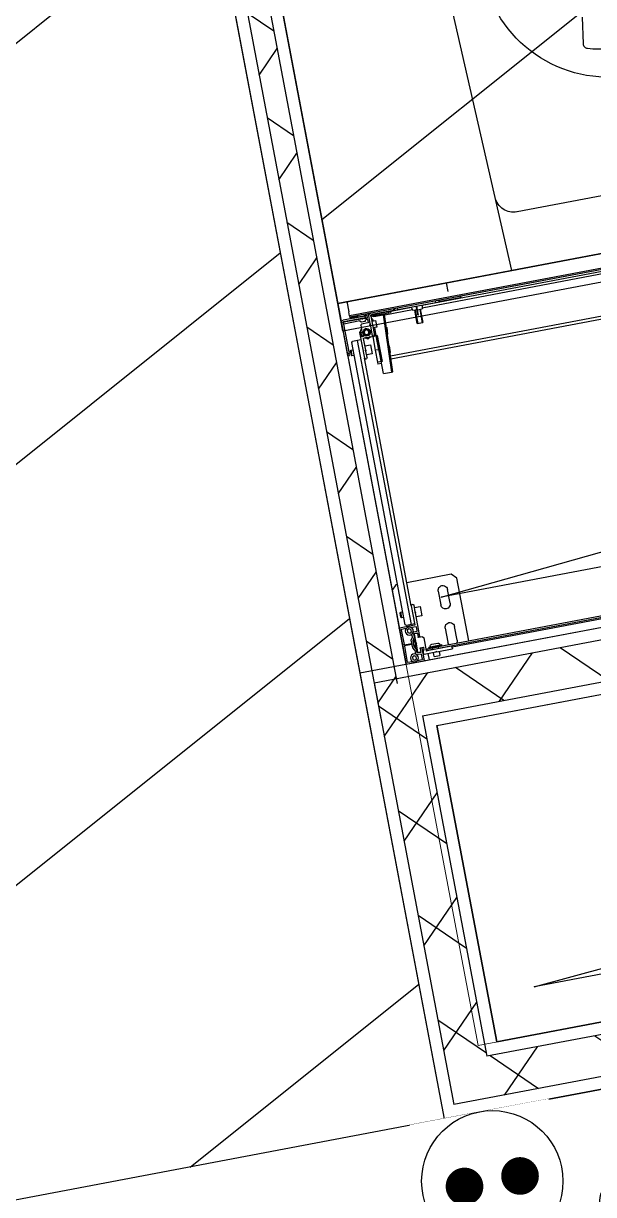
# Model space of a CAD drawing. Header units: centimetres. Extents: x 197412 to 267601, y -375791 to -305433.
# Drawn here: x 218161 to 218766, y -355342 to -354099 of the extents above; entities that cross this region are included whole.
import ezdxf

# ---------------------------------------------------------------- set-up
doc = ezdxf.new("R2010")
doc.units = ezdxf.units.CM
for name, color, linetype in [('3-BAT C-Niveau 0', 250, 'Continuous'), ('prlm-GT', 242, 'Continuous'), ('prlm-MOD', 64, 'Continuous')]:
    doc.layers.add(name, color=color, linetype=linetype)
doc.layers.add('FAUX PLAFOND', color=9, linetype='Continuous', lineweight=25)
doc.layers.add('prlm-ELEC-CFO', color=1, linetype='Continuous', lineweight=25)

# ---------------------------------------------------------------- blocks, each defined once
blk = doc.blocks.new('xi.PCHD')
at = {"color": 0, "lineweight": 5}
blk.add_wipeout([(-7.5, -7.5), (7.5, -7.5), (7.5, 7.5), (-7.5, 7.5)], dxfattribs=at).dxf.layer = 'prlm-ELEC-CFO'
at = {"layer": 'prlm-ELEC-CFO', "color": 0, "linetype": 'ByBlock', "lineweight": 5, "const_width": 2}
for points in [[(-4, 0, 1), (-2, 0, 1)], [(2, 0, 1), (4, 0, 1)]]:
    blk.add_lwpolyline(points, format="xyb", close=True, dxfattribs=at)
at = {"layer": 'prlm-ELEC-CFO', "color": 0, "linetype": 'ByBlock', "lineweight": -2}
blk.add_circle((0, 0), 7.5, dxfattribs=at)
blk = doc.blocks.new('xi.DA')
at = {"layer": 'prlm-ELEC-CFO', "color": 0}
for points in [[(0.61, -1.67), (7.04, 4.05), (1.81, 7.01)], [(4.05, 1.39), (-1.17, 4.34)]]:
    blk.add_lwpolyline(points, dxfattribs=at)
blk.add_circle((-2, -4), 3.5, dxfattribs=at)
blk = doc.blocks.new('MTI900_Alu_390')
at = {"layer": 'prlm-MOD', "color": 1, "linetype": 'Continuous'}
for p, q in [((-4.475, 0), (-4.472, 0)), ((-4.475, -0.003), (-4.475, 0)), ((-4.472, 0), (-4.278, 0)), ((-4.278, 0), (-4.225, 0)), ((-4.225, 0), (4.225, 0)), ((-4.225, -0.07), (-4.225, 0)), ((-4.475, -0.387), (-4.475, -0.003)), ((-4.457, -0.191), (-4.457, -0.021)), ((-4.454, -0.018), (-4.403, -0.018)), ((-4.395, -0.038), (-4.375, -0.027)), ((-4.395, -0.062), (-4.395, -0.038)), ((-4.375, -0.073), (-4.395, -0.062)), ((-4.375, -0.027), (-4.355, -0.038)), ((-4.355, -0.062), (-4.375, -0.073)), ((-4.355, -0.038), (-4.355, -0.062)), ((-4.353, -0.086), (-4.353, -0.129)), ((-4.347, -0.018), (-4.296, -0.018)), ((-4.335, -0.098), (-4.335, -0.134)), ((-4.298, -0.095), (-4.332, -0.095)), ((-4.296, -0.077), (-4.331, -0.077)), ((-4.33, -0.195), (-4.33, -0.103)), ((-4.327, -0.1), (-4.298, -0.1)), ((-4.295, -0.137), (-4.295, -0.098)), ((-4.293, -0.021), (-4.293, -0.074)), ((-4.275, -0.003), (-4.275, -0.137)), ((-4.27, -0.073), (-4.27, -0.09)), ((-4.27, -0.09), (-4.26, -0.12)), ((-4.267, -0.07), (-4.14, -0.07)), ((-4.26, -0.142), (-4.26, -0.12)), ((-4.235, -0.1), (-4.235, -0.24)), ((-3.963, -0.1), (-4.229, -0.1)), ((-4.225, -0.105), (-4.225, -0.1)), ((-4.225, -0.105), (-4.165, -0.105)), ((-4.225, -0.105), (-4.225, -0.12)), ((-4.225, -0.12), (-4.17, -0.12)), ((-4.203, -0.12), (-4.203, -0.125)), ((-4.165, -0.115), (-4.175, -0.125)), ((-4.165, -0.025), (-4.105, -0.025)), ((-4.165, -0.025), (-4.165, -0.07)), ((-4.165, -0.1), (-4.165, -0.115)), ((-4.105, -0.115), (-4.165, -0.115)), ((-4.135, -0.075), (-4.14, -0.07)), ((-4.13, -0.07), (-4.135, -0.075)), ((-4.13, -0.07), (-3.963, -0.07)), ((-4.105, -0.07), (-4.105, -0.025)), ((-4.105, -0.115), (-4.105, -0.1)), ((-4.105, -0.105), (4.105, -0.105)), ((-4.095, -0.125), (-4.105, -0.115)), ((-4.1, -0.12), (4.1, -0.12)), ((-4.067, -0.125), (-4.067, -0.12)), ((-3.96, -0.073), (-3.96, -0.097)), ((-3.96, -0.09), (3.96, -0.09)), ((-3.775, -0.12), (-3.775, -0.8)), ((-4.457, -0.369), (-4.457, -0.209)), ((-4.376, -0.194), (-4.454, -0.194)), ((-4.454, -0.206), (-4.376, -0.206)), ((-4.373, -0.16), (-4.373, -0.191)), ((-4.373, -0.209), (-4.373, -0.24)), ((-4.373, -0.24), (-4.354, -0.27)), ((-4.354, -0.13), (-4.372, -0.159)), ((-4.338, -0.16), (-4.355, -0.19)), ((-4.355, -0.166), (-4.355, -0.234)), ((-4.355, -0.21), (-4.338, -0.24)), ((-4.336, -0.136), (-4.354, -0.164)), ((-4.354, -0.236), (-4.335, -0.265)), ((-4.33, -0.168), (-4.342, -0.168)), ((-4.33, -0.232), (-4.342, -0.232)), ((-4.338, -0.24), (-4.338, -0.16)), ((-4.33, -0.16), (-4.338, -0.16)), ((-4.338, -0.24), (-4.33, -0.24)), ((-4.325, -0.2), (-4.33, -0.195)), ((-4.33, -0.205), (-4.325, -0.2)), ((-4.33, -0.297), (-4.33, -0.205)), ((-4.295, -0.137), (-4.295, -0.142)), ((-4.278, -0.14), (-4.292, -0.14)), ((-4.292, -0.145), (-4.263, -0.145)), ((-4.25, -0.255), (-4.235, -0.24)), ((-4.203, -0.125), (-4.067, -0.125)), ((-4.203, -0.125), (-4.203, -0.135)), ((-4.203, -0.135), (-4.067, -0.135)), ((-4.167, -0.158), (-4.102, -0.158)), ((-4.067, -0.135), (-4.067, -0.125)), ((-3.995, -0.3), (-3.995, -0.15)), ((-3.895, -0.15), (-3.895, -0.3)), ((-4.403, -0.372), (-4.454, -0.372)), ((-4.395, -0.328), (-4.375, -0.317)), ((-4.395, -0.352), (-4.395, -0.328)), ((-4.375, -0.363), (-4.395, -0.352)), ((-4.375, -0.317), (-4.355, -0.328)), ((-4.355, -0.352), (-4.375, -0.363)), ((-4.355, -0.328), (-4.355, -0.352)), ((-4.353, -0.271), (-4.353, -0.304)), ((-4.296, -0.372), (-4.347, -0.372)), ((-4.335, -0.265), (-4.335, -0.302)), ((-4.332, -0.305), (-4.298, -0.305)), ((-4.328, -0.323), (-4.296, -0.323)), ((-4.298, -0.3), (-4.327, -0.3)), ((-4.295, -0.258), (-4.295, -0.263)), ((-4.295, -0.302), (-4.295, -0.263)), ((-4.293, -0.326), (-4.293, -0.369)), ((-4.25, -0.255), (-4.292, -0.255)), ((-4.292, -0.26), (-4.278, -0.26)), ((-4.275, -0.263), (-4.275, -0.52)), ((-4.475, -0.8), (-4.475, -0.387)), ((-4.308, -0.39), (-4.472, -0.39)), ((-4.43, -0.495), (-4.435, -0.5)), ((-4.43, -0.555), (-4.43, -0.495)), ((-4.405, -0.495), (-4.43, -0.495)), ((-4.395, -0.405), (-4.405, -0.415)), ((-4.405, -0.415), (-4.405, -3.465)), ((-4.34, -0.405), (-4.395, -0.405)), ((-4.305, -0.405), (-4.34, -0.405)), ((-4.34, -0.405), (-4.34, -3.475)), ((-4.305, -0.6), (-4.305, -0.393)), ((-4.215, -0.475), (-4.275, -0.475)), ((-4.215, -0.575), (-4.215, -0.475)), ((-4.435, -0.5), (-4.435, -0.55)), ((-4.435, -0.55), (-4.43, -0.555)), ((-4.43, -0.555), (-4.405, -0.555)), ((-4.305, -0.6), (-4.305, -3.277)), ((-4.285, -0.61), (-4.295, -0.61)), ((-4.275, -0.52), (-4.278, -0.523)), ((-4.278, -0.527), (-4.275, -0.53)), ((-4.275, -0.53), (-4.275, -0.52)), ((-4.275, -0.53), (-4.275, -0.6)), ((-4.275, -0.575), (-4.215, -0.575)), ((-3.995, -0.7), (-3.995, -0.55)), ((-3.895, -0.55), (-3.895, -0.7)), ((-4.425, -0.85), (-4.475, -0.8)), ((-4.405, -0.85), (-4.425, -0.85)), ((-3.825, -0.85), (-4.305, -0.85)), ((-3.775, -0.8), (-3.825, -0.85)), ((-4.135, -3.077), (-4.136, -3.497)), ((-4.135, -3.077), (-4.05, -3.077)), ((-4.022, -3.692), (-4.05, -3.077)), ((-4.05, -3.077), (-4.035, -3.077)), ((-4.035, -3.077), (-4.007, -3.691)), ((-4.175, -3.207), (-4.175, -3.187)), ((-4.135, -3.187), (-4.175, -3.187)), ((-4.175, -3.337), (-4.175, -3.207)), ((-4.125, -3.207), (-4.175, -3.207)), ((-4.125, -3.487), (-4.125, -3.207)), ((-0.277, -3.215), (-4.029, -3.215)), ((-4.475, -3.355), (-4.475, -3.335)), ((-4.475, -3.335), (-4.455, -3.335)), ((-4.475, -3.69), (-4.475, -3.355)), ((-4.455, -3.355), (-4.475, -3.355)), ((-4.455, -3.335), (-4.455, -3.355)), ((-4.455, -3.69), (-4.455, -3.355)), ((-4.43, -3.325), (-4.435, -3.33)), ((-4.435, -3.33), (-4.435, -3.38)), ((-4.43, -3.385), (-4.43, -3.325)), ((-4.405, -3.325), (-4.43, -3.325)), ((-4.305, -3.553), (-4.305, -3.277)), ((-4.295, -3.267), (-4.285, -3.267)), ((-4.276, -3.348), (-4.278, -3.35)), ((-4.278, -3.354), (-4.276, -3.356)), ((-4.275, -3.277), (-4.275, -3.346)), ((-4.215, -3.305), (-4.275, -3.305)), ((-4.275, -3.358), (-4.275, -3.346)), ((-4.215, -3.405), (-4.215, -3.305)), ((-4.175, -3.487), (-4.175, -3.337)), ((-4.14, -3.337), (-4.175, -3.337)), ((-4.14, -3.487), (-4.14, -3.337)), ((-0.277, -3.245), (-4.027, -3.245)), ((-4.021, -3.285), (-4.026, -3.286)), ((-4.022, -3.356), (-4.017, -3.356)), ((-4.021, -3.285), (-4.017, -3.356)), ((-4.435, -3.38), (-4.43, -3.385)), ((-4.43, -3.385), (-4.405, -3.385)), ((-4.405, -3.465), (-4.395, -3.475)), ((-4.34, -3.475), (-4.395, -3.475)), ((-4.305, -3.475), (-4.34, -3.475)), ((-4.275, -3.358), (-4.275, -3.484)), ((-4.275, -3.405), (-4.215, -3.405)), ((-4.24, -3.478), (-4.23, -3.472)), ((-4.23, -3.472), (-4.22, -3.478)), ((-4.012, -3.482), (-4.017, -3.482)), ((-4.012, -3.482), (-4.008, -3.552)), ((-4.277, -3.582), (-4.304, -3.555)), ((-4.291, -3.577), (-4.291, -3.568)), ((-4.281, -3.583), (-4.291, -3.577)), ((-4.29, -3.507), (-4.285, -3.504)), ((-4.29, -3.507), (-4.29, -3.549)), ((-4.274, -3.504), (-4.287, -3.504)), ((-4.287, -3.552), (-4.282, -3.552)), ((-4.279, -3.549), (-4.279, -3.545)), ((-4.276, -3.542), (-4.273, -3.542)), ((-4.276, -3.627), (-4.276, -3.584)), ((-4.272, -3.487), (-4.178, -3.487)), ((-4.271, -3.518), (-4.271, -3.507)), ((-4.266, -3.521), (-4.268, -3.521)), ((-4.195, -3.561), (-4.195, -3.523)), ((-4.176, -3.603), (-4.183, -3.61)), ((-4.175, -3.49), (-4.175, -3.487)), ((-4.175, -3.487), (-4.155, -3.487)), ((-4.175, -3.49), (-4.175, -3.601)), ((-4.155, -3.497), (-4.175, -3.497)), ((-4.175, -3.623), (-4.175, -3.601)), ((-4.14, -3.487), (-4.155, -3.487)), ((-4.155, -3.487), (-4.155, -3.497)), ((-4.155, -3.702), (-4.155, -3.497)), ((-4.115, -3.577), (-4.155, -3.577)), ((-4.125, -3.487), (-4.14, -3.487)), ((-4.14, -3.577), (-4.14, -3.487)), ((-4.136, -3.497), (-4.14, -3.497)), ((-4.115, -3.647), (-4.115, -3.577)), ((-4.013, -3.552), (-4.008, -3.552)), ((-3.685, -3.532), (-3.625, -3.532)), ((-3.685, -3.532), (-3.685, -3.677)), ((-3.679, -3.677), (-3.679, -3.532)), ((-3.631, -3.677), (-3.631, -3.532)), ((-3.625, -3.677), (-3.625, -3.532)), ((-4.455, -3.682), (-4.455, -3.68)), ((-4.452, -3.677), (-4.279, -3.677)), ((-4.215, -3.695), (-4.45, -3.695)), ((-4.215, -3.715), (-4.45, -3.715)), ((-4.285, -3.692), (-4.445, -3.692)), ((-4.378, -3.747), (-4.378, -3.727)), ((-4.378, -3.727), (-4.298, -3.727)), ((-4.345, -3.724), (-4.345, -3.718)), ((-4.342, -3.715), (-4.288, -3.715)), ((-4.298, -3.727), (-4.342, -3.727)), ((-4.298, -3.727), (-4.298, -3.737)), ((-4.295, -3.734), (-4.295, -3.73)), ((-4.265, -3.69), (-4.283, -3.69)), ((-4.283, -3.72), (-4.265, -3.72)), ((-4.277, -3.676), (-4.268, -3.663)), ((-4.265, -3.716), (-4.269, -3.72)), ((-4.198, -3.637), (-4.266, -3.637)), ((-4.263, -3.657), (-4.265, -3.659)), ((-4.225, -3.659), (-4.265, -3.659)), ((-4.265, -3.659), (-4.265, -3.662)), ((-4.265, -3.662), (-4.225, -3.662)), ((-4.265, -3.69), (-4.265, -3.695)), ((-4.262, -3.716), (-4.265, -3.716)), ((-4.227, -3.657), (-4.263, -3.657)), ((-4.252, -3.692), (-4.262, -3.692)), ((-4.261, -3.657), (-4.261, -3.662)), ((-4.261, -3.69), (-4.261, -3.695)), ((-4.26, -3.715), (-4.231, -3.715)), ((-4.247, -3.687), (-4.252, -3.692)), ((-4.238, -3.692), (-4.243, -3.687)), ((-4.228, -3.692), (-4.238, -3.692)), ((-4.229, -3.657), (-4.229, -3.662)), ((-4.229, -3.69), (-4.229, -3.695)), ((-4.225, -3.716), (-4.229, -3.716)), ((-4.225, -3.659), (-4.227, -3.657)), ((-4.225, -3.662), (-4.225, -3.659)), ((-4.225, -3.69), (-4.198, -3.69)), ((-4.225, -3.695), (-4.225, -3.69)), ((-4.221, -3.72), (-4.225, -3.716)), ((-4.225, -3.72), (-4.215, -3.72)), ((-4.222, -3.663), (-4.213, -3.676)), ((-4.215, -3.715), (-4.215, -3.695)), ((-4.215, -3.695), (-4.195, -3.695)), ((-4.195, -3.715), (-4.215, -3.715)), ((-4.215, -3.72), (-4.215, -3.722)), ((-4.212, -3.725), (-4.198, -3.725)), ((-4.211, -3.677), (-4.198, -3.677)), ((-4.195, -3.674), (-4.195, -3.64)), ((-4.195, -3.722), (-4.195, -3.693)), ((-4.183, -3.614), (-4.176, -3.621)), ((-4.175, -3.623), (-4.175, -3.734)), ((-4.165, -3.737), (-4.165, -3.726)), ((-4.155, -3.647), (-4.115, -3.647)), ((-4.14, -3.657), (-4.14, -3.647)), ((-3.907, -3.717), (-4.14, -3.717)), ((-4.135, -3.717), (-4.135, -3.712)), ((-4.105, -3.712), (-4.135, -3.712)), ((-4.125, -3.692), (-4.022, -3.692)), ((-4.125, -3.702), (-4.125, -3.692)), ((-4.125, -3.702), (-4.105, -3.702)), ((-4.105, -3.702), (-3.965, -3.702)), ((-4.105, -3.702), (-4.105, -3.712)), ((-4.105, -3.712), (-4.105, -3.717)), ((-3.965, -3.712), (-4.105, -3.712)), ((-4.007, -3.691), (-4.022, -3.692)), ((-4.022, -3.692), (-4.022, -3.692)), ((-3.707, -3.685), (-4.007, -3.685)), ((-4.007, -3.691), (-4.007, -3.692)), ((-3.965, -3.702), (-3.945, -3.702)), ((-3.965, -3.702), (-3.965, -3.712)), ((-3.965, -3.717), (-3.965, -3.712)), ((-3.935, -3.712), (-3.965, -3.712)), ((-3.935, -3.712), (-3.935, -3.717)), ((-3.935, -3.715), (-3.713, -3.715)), ((-3.907, -3.737), (-3.907, -3.717)), ((-3.907, -3.717), (-3.893, -3.717)), ((-3.893, -3.717), (-3.86, -3.717)), ((-3.893, -3.717), (-3.893, -3.737)), ((-3.86, -3.717), (-3.45, -3.717)), ((-3.86, -3.717), (-3.86, -3.737)), ((-3.705, -3.677), (-3.713, -3.717)), ((-3.66, -3.677), (-3.705, -3.677)), ((-3.66, -3.622), (-3.655, -3.622)), ((-3.66, -3.622), (-3.66, -3.636)), ((-3.66, -3.636), (-3.655, -3.636)), ((-3.66, -3.636), (-3.66, -3.717)), ((-3.655, -3.622), (-3.655, -3.636)), ((-3.655, -3.636), (-3.655, -3.717)), ((-3.655, -3.677), (-3.605, -3.677)), ((-3.597, -3.717), (-3.605, -3.677)), ((-0.26, -3.685), (-3.603, -3.685)), ((-3.597, -3.715), (-0.25, -3.715)), ((-3.45, -3.717), (-3.45, -3.737)), ((-3.45, -3.717), (-3.417, -3.717)), ((-3.417, -3.737), (-3.417, -3.717)), ((-3.417, -3.717), (-3.403, -3.717)), ((-3.185, -3.717), (-3.403, -3.717)), ((-3.403, -3.717), (-3.403, -3.737)), ((-3.185, -3.717), (-3.175, -3.717)), ((-3.185, -3.737), (-3.185, -3.717)), ((-3.175, -3.717), (-3.175, -3.737)), ((-4.375, -3.747), (-4.378, -3.747)), ((-4.375, -3.737), (4.375, -3.737)), ((-4.375, -3.747), (-4.375, -3.737)), ((4.375, -3.747), (-4.375, -3.747)), ((-4.375, -3.747), (-4.375, -3.792)), ((-4.375, -3.902), (-4.375, -3.792)), ((-4.247, -3.732), (-4.252, -3.737)), ((-4.241, -3.734), (-4.249, -3.734)), ((-4.238, -3.737), (-4.243, -3.732)), ((-4.175, -3.737), (-4.175, -3.734)), ((-3.175, -3.735), (-0.243, -3.735)), ((-4.375, -3.902), (4.375, -3.902))]:
    blk.add_line(p, q, dxfattribs=at)
at = {"layer": 'prlm-MOD', "color": 1, "ltscale": 50}
blk.add_lwpolyline([(-3.3, -3.806), (-3.3, -3.902)], dxfattribs=at)
at = {"layer": 'prlm-MOD', "color": 1, "linetype": 'Continuous'}
for centre, radius in [((-4.375, -0.05), 0.0425), ((-4.375, -0.34), 0.0425), ((-4.23, -3.542), 0.035), ((-4.23, -3.542), 0.03), ((-4.23, -3.542), 0.025)]:
    blk.add_circle(centre, radius, dxfattribs=at)
for centre, radius, start, end in [((-4.472, -0.003), 0.003, 90, 180), ((-4.278, -0.003), 0.003, 0, 90), ((-4.454, -0.021), 0.003, 90, 180), ((-4.403, -0.021), 0.003, 84.5182, 90), ((-4.347, -0.021), 0.003, 90, 95.4817), ((-4.331, -0.067), 0.01, 213.6525, 270), ((-4.332, -0.098), 0.003, 90, 180), ((-4.327, -0.103), 0.003, 90, 180), ((-4.298, -0.098), 0.003, 0, 90), ((-4.298, -0.103), 0.003, 0, 90), ((-4.296, -0.021), 0.003, 0, 90), ((-4.296, -0.074), 0.003, 270, 0), ((-4.267, -0.073), 0.003, 90, 180), ((-4.267, -0.09), 0.003, 180, 198.4349), ((-4.263, -0.12), 0.003, 0, 18.4349), ((-4.232, -0.1), 0.003, 0, 180), ((-3.945, -0.15), 0.05, 143.1301, 180), ((-3.963, -0.073), 0.003, 0, 90), ((-3.963, -0.097), 0.003, 270, 0), ((-3.945, -0.15), 0.05, 0, 36.8699), ((-4.454, -0.191), 0.003, 180, 270), ((-4.454, -0.209), 0.003, 90, 180), ((-4.376, -0.191), 0.003, 270, 0), ((-4.376, -0.209), 0.003, 0, 90), ((-4.37, -0.16), 0.003, 146.3099, 180), ((-4.352, -0.166), 0.003, 146.3099, 180), ((-4.352, -0.234), 0.003, 180, 213.6901), ((-4.356, -0.129), 0.003, 326.3099, 0), ((-4.338, -0.134), 0.003, 326.3099, 0), ((-4.292, -0.137), 0.003, 180, 270), ((-4.292, -0.142), 0.003, 180, 270), ((-4.278, -0.137), 0.003, 270, 0), ((-4.263, -0.142), 0.003, 270, 0), ((-4.167, -0.138), 0.02, 171.3731, 270), ((-4.167, -0.133), 0.02, 185.7392, 187.1808), ((-4.102, -0.138), 0.02, 270, 8.6269), ((-4.102, -0.133), 0.02, 352.8192, 354.2608), ((-4.454, -0.369), 0.003, 180, 270), ((-4.403, -0.369), 0.003, 270, 275.4818), ((-4.356, -0.271), 0.003, 0, 33.6901), ((-4.347, -0.369), 0.003, 264.5182, 270), ((-4.332, -0.302), 0.003, 180, 270), ((-4.328, -0.333), 0.01, 90, 133.851), ((-4.327, -0.297), 0.003, 180, 270), ((-4.298, -0.297), 0.003, 270, 0), ((-4.298, -0.302), 0.003, 270, 0), ((-4.296, -0.326), 0.003, 0, 90), ((-4.296, -0.369), 0.003, 270, 0), ((-4.292, -0.258), 0.003, 90, 180), ((-4.292, -0.263), 0.003, 90, 180), ((-4.278, -0.263), 0.003, 0, 90), ((-3.945, -0.3), 0.05, 180, 0), ((-4.472, -0.387), 0.003, 180, 270), ((-4.308, -0.393), 0.003, 0, 90), ((-4.295, -0.6), 0.01, 180, 270), ((-4.285, -0.6), 0.01, 270, 0), ((-4.276, -0.525), 0.003, 135, 225), ((-3.945, -0.55), 0.05, 0, 180), ((-3.945, -0.7), 0.05, 180, 0), ((-4.295, -3.277), 0.01, 90, 180), ((-4.285, -3.277), 0.01, 0, 90), ((-4.276, -3.352), 0.003, 135, 225), ((-4.278, -3.346), 0.003, 315, 0), ((-4.278, -3.358), 0.003, 0, 45), ((-4.23, -3.542), 0.065, 57.7958, 122.2042), ((-4.23, -3.542), 0.06, 66.4435, 113.5565), ((-4.302, -3.553), 0.003, 180, 225), ((-4.287, -3.507), 0.003, 90, 180), ((-4.23, -3.542), 0.06, 140.7035, 188.509), ((-4.23, -3.542), 0.065, 144.2242, 157.3801), ((-4.287, -3.549), 0.003, 180, 270), ((-4.23, -3.542), 0.065, 206.162, 224.9525), ((-4.282, -3.549), 0.003, 270, 0), ((-4.276, -3.545), 0.003, 90, 180), ((-4.279, -3.584), 0.003, 0, 45), ((-4.272, -3.484), 0.003, 180, 270), ((-4.274, -3.507), 0.003, 0, 90), ((-4.273, -3.545), 0.003, 4.0006, 90), ((-4.268, -3.518), 0.003, 180, 270), ((-4.23, -3.542), 0.04, 184.0006, 146.0728), ((-4.23, -3.542), 0.04, 146.0728, 184.0006), ((-4.266, -3.518), 0.003, 270, 326.0728), ((-4.178, -3.49), 0.003, 0, 90), ((-4.178, -3.601), 0.003, 315, 0), ((-4.45, -3.69), 0.025, 180, 270), ((-4.452, -3.68), 0.003, 90, 180), ((-4.445, -3.682), 0.01, 180, 270), ((-4.45, -3.69), 0.005, 180, 270), ((-4.342, -3.718), 0.003, 90, 180), ((-4.342, -3.724), 0.003, 180, 270), ((-4.298, -3.73), 0.003, 0, 90), ((-4.288, -3.718), 0.003, 9.5941, 90), ((-4.283, -3.717), 0.003, 189.5941, 270), ((-4.283, -3.693), 0.003, 90, 160.5288), ((-4.279, -3.674), 0.003, 270, 325.008), ((-4.266, -3.627), 0.01, 180, 270), ((-4.265, -3.665), 0.003, 90, 145.008), ((-4.265, -3.693), 0.003, 19.4712, 90), ((-4.275, -3.715), 0.01, 353.9388, 0), ((-4.265, -3.717), 0.003, 270, 350.4059), ((-4.26, -3.718), 0.003, 90, 170.4059), ((-4.245, -3.689), 0.003, 45, 135), ((-4.231, -3.718), 0.003, 9.5941, 90), ((-4.225, -3.693), 0.003, 90, 160.5288), ((-4.225, -3.717), 0.003, 189.5941, 270), ((-4.225, -3.665), 0.003, 34.992, 90), ((-4.215, -3.715), 0.01, 180, 186.0612), ((-4.212, -3.722), 0.003, 180, 270), ((-4.211, -3.674), 0.003, 214.992, 270), ((-4.198, -3.64), 0.003, 0, 90), ((-4.198, -3.674), 0.003, 270, 0), ((-4.198, -3.693), 0.003, 0, 90), ((-4.198, -3.722), 0.003, 270, 0), ((-4.181, -3.612), 0.003, 135, 225), ((-4.178, -3.623), 0.003, 0, 45), ((-4.14, -3.702), 0.035, 180, 270), ((-4.115, -3.71), 0.05, 129.8841, 142.9139), ((-4.14, -3.702), 0.015, 180, 270), ((-4.16, -3.657), 0.02, 309.8841, 0), ((-4.125, -3.712), 0.02, 90, 192.412), ((-4.125, -3.712), 0.01, 90, 180), ((-3.997, -3.692), 0.01, 182.6026, 270), ((-3.945, -3.712), 0.01, 0, 90), ((-4.292, -3.734), 0.003, 180, 270), ((-4.245, -3.734), 0.003, 45, 135), ((-4.178, -3.734), 0.003, 270, 0)]:
    blk.add_arc(centre, radius, start, end, dxfattribs=at)
for centre, major_axis, ratio, start_param, end_param in [((-3.997, -3.692), (0.025, 0), 0.4, 3.187016, 4.712389), ((-4.022, -3.693), (0.015, 0.0007), 0.045361, 0, 1.568734)]:
    blk.add_ellipse(centre, major_axis=major_axis, ratio=ratio, start_param=start_param, end_param=end_param, dxfattribs=at)
blk = doc.blocks.new('Groupe-196-1')
at = {"linetype": 'Continuous', "flags": 128}
for points in [[(13656.87, -48229.31), (13623.75, -48235.57), (13616.91, -48205.49, -0.116334), (13617.04, -48192.56, -0.116144), (13622.92, -48181.05, -0.147727), (13629.92, -48177.41, -0.147725), (13637.74, -48178.25), (13637.75, -48178.25, -0.11673), (13647.43, -48186.81, -0.115952), (13652.28, -48198.8)], [(13636.97, -48214.71), (13636.95, -48214.71, -0.197992), (13626.8, -48212.99, -0.198081), (13620.82, -48204.59, -0.114919), (13620.91, -48193.61), (13620.91, -48193.6, -0.115526), (13625.85, -48183.79, -0.142778), (13630.66, -48181.34, -0.142778), (13636.03, -48181.86, -0.114832), (13644.21, -48189.19), (13644.22, -48189.2, -0.115368), (13648.3, -48199.4, -0.198081), (13645.79, -48209.4, -0.198023), (13636.97, -48214.71)]]:
    blk.add_lwpolyline(points, format="xyb", close=True, dxfattribs=at)
for points in [[(13631.25, -48208.68), (13631.33, -48211.5, 0.192032), (13631.48, -48211.83), (13631.48, -48211.83), (13631.48, -48211.83, 0.187463), (13631.79, -48211.98, 0.069687), (13636.4, -48211.77), (13636.41, -48211.76, 0.069688), (13640.78, -48210.29, 0.17618), (13641.03, -48210.03), (13641.03, -48210.03, 0.18073), (13641.03, -48209.67), (13641.03, -48209.67), (13640.09, -48207.01)], [(13655.7, -48221.46), (13655.7, -48221.47, -0.193855), (13655.35, -48222.92), (13655.34, -48222.93, -0.192143), (13654.09, -48223.73), (13624.32, -48229.35), (13624.31, -48229.36, -0.194357), (13622.85, -48229.06, -0.193855), (13621.99, -48227.83), (13621.99, -48227.83)]]:
    blk.add_lwpolyline(points, format="xyb", dxfattribs=at)

msp = doc.modelspace()

# ---------------------------------------------------------------- hatches: boundary and pattern name
at = {"linetype": 'Continuous'}
h = msp.add_hatch(dxfattribs=at)
h.set_pattern_fill('02_ISOLANT', color=256, scale=10, angle=-79.2809, style=0, pattern_type=2)
h.set_pattern_definition([(325.719065, (82441.66, 127994.64), (45.060091, 66.102861), []), (55.719065, (82441.66, 127994.64), (66.102861, -45.060091), [])])
h.paths.add_polyline_path([(218234, -353089.8), (218205.9, -353070.7), (218540.3, -354837.1), (218557.6, -354799.6)])
h = msp.add_hatch(dxfattribs=at)
h.set_pattern_fill('02_ISOLANT', color=256, scale=10, angle=10.7236, style=0, pattern_type=2)
h.set_pattern_definition([(55.723595, (82441.66, 127994.64), (-66.106423, 45.054865), []), (145.723595, (82441.66, 127994.64), (45.054865, 66.106423), [])])
h.paths.add_polyline_path([(218533.1, -354799), (218584.5, -354834), (219513, -354658.2), (219461.5, -354623.1)])
h = msp.add_hatch(dxfattribs=at)
h.set_pattern_fill('02_ISOLANT', color=256, scale=10, angle=-79.2764, style=0, pattern_type=2)
h.set_pattern_definition([(325.723595, (82441.66, 127994.64), (45.054865, 66.106423), []), (55.723595, (82441.66, 127994.64), (66.106423, -45.054865), [])])
h.paths.add_polyline_path([(218584.5, -354834), (218533.1, -354799), (218617.9, -355247), (218653, -355195.6)])
h = msp.add_hatch(dxfattribs=at)
h.set_pattern_fill('02_ISOLANT', color=256, scale=10, angle=-169.2764, style=0, pattern_type=2)
h.set_pattern_definition([(235.723595, (82441.66, 127994.64), (66.106423, -45.054865), []), (325.723595, (82441.66, 127994.64), (-45.054865, -66.106423), [])])
h.paths.add_polyline_path([(220044.5, -354976.8), (220036.4, -354933.6), (218653, -355195.6), (218617.9, -355247)])
at = {"layer": 'FAUX PLAFOND'}
h = msp.add_hatch(dxfattribs=at)
h.set_pattern_fill('BA 13', color=256, scale=10, style=0, pattern_type=2)
h.set_pattern_definition([(218.65981, (82441.66, 127994.64), (-199.24783, 287.75041), [])])
h.paths.add_polyline_path([(219355.7, -351422.9), (219870, -354135.6), (218494.5, -354396.1), (218249.2, -353100.1), (218190.7, -353060.3), (218607.6, -355262.2), (217505.6, -355470.9), (217468.4, -355274.4), (216807.6, -355399.5), (216621.7, -354418), (217282.5, -354292.9), (216829.5, -351900.6), (216829.4, -351900.3)])

# ---------------------------------------------------------------- linework, layer by layer
at = {"linetype": 'Continuous', "lineweight": 25}
for p, q in [((218190.7, -353060.3), (218530.9, -354857.4)), ((218249.2, -353100.1), (218567, -354779.3)), ((218517.9, -354788.6), (219446.4, -354612.8)), ((218599.7, -354844.4), (219528.2, -354668.5)), ((218517.9, -354788.6), (218607.6, -355262.2)), ((218599.7, -354844.4), (218663.3, -355180.4)), ((220033.9, -354920.8), (218663.3, -355180.4)), ((220047, -354989.6), (218607.6, -355262.2))]:
    msp.add_line(p, q, dxfattribs=at)
at = {"linetype": 'Continuous'}
for p, q in [((218205.9, -353070.7), (218540.3, -354837.1)), ((218205.9, -353070.7), (218540.3, -354837.1)), ((218234, -353089.8), (218557.6, -354799.6)), ((218234, -353089.8), (218557.6, -354799.6)), ((218249.2, -353100.1), (218567, -354779.3)), ((218517.9, -354788.6), (219446.4, -354612.8)), ((218533.1, -354799), (219461.5, -354623.1)), ((218533.1, -354799), (219461.5, -354623.1)), ((218584.5, -354834), (219513, -354658.2)), ((218584.5, -354834), (219513, -354658.2)), ((218533.1, -354799), (218617.9, -355247)), ((218533.1, -354799), (218617.9, -355247)), ((218584.5, -354834), (218653, -355195.6)), ((218584.5, -354834), (218653, -355195.6)), ((218599.7, -354844.4), (218663.3, -355180.4)), ((218663.3, -355180.4), (220033.9, -354920.8)), ((220036.4, -354933.6), (218653, -355195.6)), ((220036.4, -354933.6), (218653, -355195.6)), ((220044.5, -354976.8), (218617.9, -355247)), ((220044.5, -354976.8), (218617.9, -355247)), ((218607.6, -355262.2), (220047, -354989.6)), ((220047, -354989.6), (218607.6, -355262.2)), ((218646.2, -355090.1), (218663.3, -355180.4)), ((218577.4, -355103.1), (218607.6, -355262.2))]:
    msp.add_line(p, q, dxfattribs=at)
at = {"linetype": 'Continuous', "lineweight": 18, "flags": 128}
msp.add_lwpolyline([(220019.7, -354923.5), (218643.7, -355184.1), (218494.5, -354396.1), (219870.4, -354135.5)], close=True, dxfattribs=at)
at = {"linetype": 'Continuous', "flags": 128}
for points in [[(219373.8, -354229.6), (219379.4, -354259.1), (218500, -354425.6), (218494.5, -354396.1)], [(219823.5, -354266.6), (219941.1, -354887.5), (218703.1, -355122), (219825.2, -354816.7)], [(219342.2, -354331.5), (219385.5, -354560.2), (218604.4, -354708.1), (219302, -354511.4)]]:
    msp.add_lwpolyline(points, close=True, dxfattribs=at)
at = {"layer": '3-BAT C-Niveau 0', "ltscale": 50.8, "flags": 128}
msp.add_lwpolyline([(219355.7, -351422.9), (219870, -354135.6), (218494.5, -354396.1), (218249.2, -353100.1), (218190.7, -353060.3), (218607.6, -355262.2), (217505.6, -355470.9), (217468.4, -355274.4), (216807.6, -355399.5), (216621.7, -354418), (217282.5, -354292.9), (216829.5, -351900.6)], dxfattribs=at)
at = {"layer": 'prlm-GT', "ltscale": 50}
msp.add_lwpolyline([(218599.7, -354844.4), (219528.2, -354668.5), (219455.6, -354285.4), (219882.7, -354204.5), (220019.7, -354923.5), (218663.3, -355180.4)], close=True, dxfattribs=at)

# ---------------------------------------------------------------- block references
at = {"xscale": 10, "yscale": 10, "zscale": 10}
msp.add_blockref('Groupe-196-1', (82441.7, 127994.6), dxfattribs=at)
at = {"layer": 'prlm-MOD', "xscale": -99.99999999999976, "yscale": 99.99999999999974, "zscale": 99.9999999999997, "rotation": 190.7237167511639}
msp.add_blockref('MTI900_Alu_390', (219006.7, -354696.1), dxfattribs=at)

# ---------------------------------------------------------------- next in the draw order: block references
at = {"layer": 'prlm-ELEC-CFO', "xscale": 10, "yscale": 10, "zscale": 10, "rotation": 10.72360141139323}
msp.add_blockref('xi.PCHD', (218658.6, -355328.3), dxfattribs=at)

# ---------------------------------------------------------------- next in the draw order: block references
msp.add_blockref('xi.DA', (218819.7, -355309.5), dxfattribs=at)

doc.saveas('drawing.dxf')
